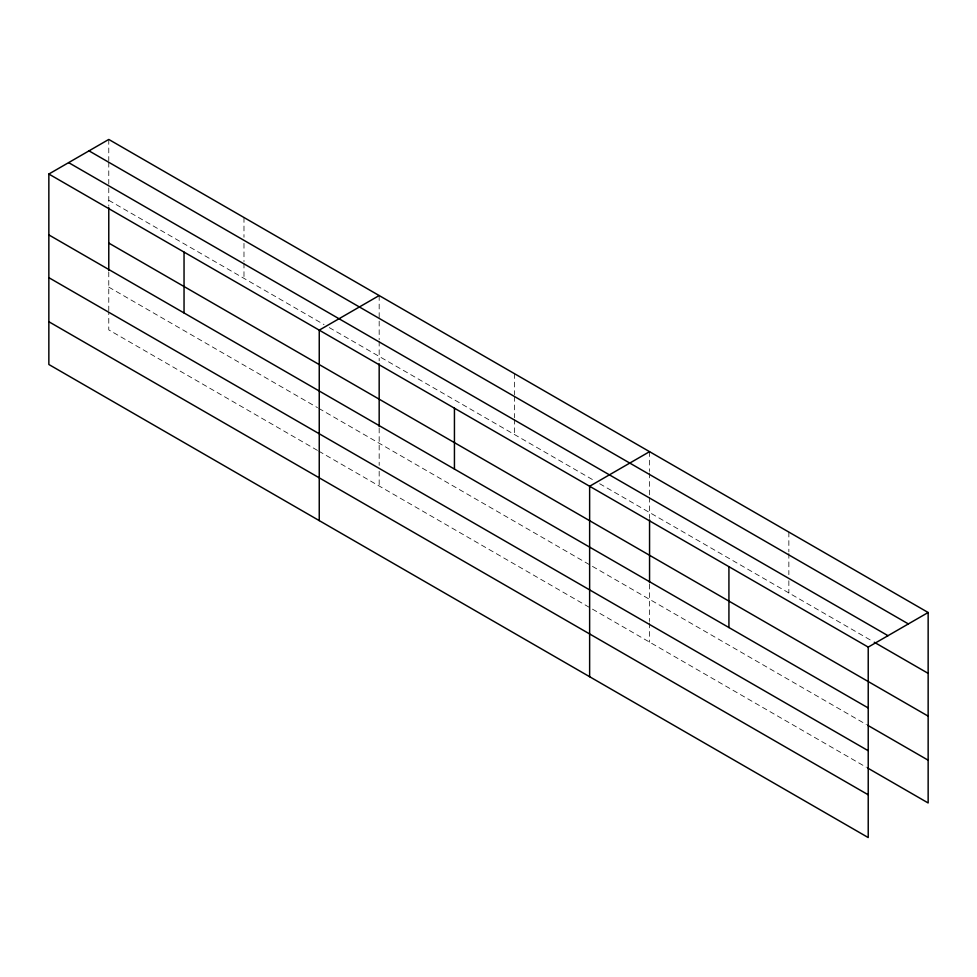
<?xml version="1.0" encoding="UTF-8"?>
<svg xmlns="http://www.w3.org/2000/svg" width="977" height="977" viewBox="0 0 977 977"><rect width="100%" height="100%" fill="white"/><g stroke="black" fill="none" stroke-linecap="round" stroke-linejoin="round"><path stroke-width="0.73" stroke-dasharray="4.88 3.66" d="M108.777 200.297L324.046 324.584M329.298 327.613L594.431 480.696M599.683 483.725L872.962 641.498M108.777 287.128L317.476 407.629M318.795 408.386L866.391 724.531M317.476 450.397L108.777 329.896L108.777 312.2M318.795 451.154L866.391 767.299M788.854 532.086L788.854 551.858M788.854 553.385L788.854 574.684M788.854 580.765L788.854 592.941M649.558 451.667L649.558 471.439M649.558 472.966L649.558 495.779M649.558 497.305L649.558 518.421M649.558 584.161L649.558 621.47M649.558 622.947L649.558 642.121M514.366 373.605L514.366 394.903M514.366 396.43L514.366 417.729M514.366 419.255L514.366 434.472M379.174 295.555L379.174 339.678M379.174 341.193L379.174 360.831M379.174 428.048L379.174 465.357M379.174 471.256L379.174 486.009M243.981 217.492L243.981 237.277M243.981 243.358L243.981 261.616M243.981 263.143L243.981 278.36M108.777 139.442L108.777 160.741M108.777 162.267L108.777 206.196M108.777 271.936L108.777 310.723"/><path stroke-width="1.47" d="M649.558 519.898L649.558 582.634M868.223 750.727L868.223 647.104L48.85 174.04L48.85 364.494L868.223 837.558L868.223 750.727L48.85 277.663M867.698 768.056L928.15 802.96L928.15 612.506L108.777 139.442L48.85 174.04M379.174 295.555L319.247 330.153L319.247 520.607M649.558 451.667L589.632 486.265L589.632 676.719M868.223 647.104L928.15 612.506M89.005 150.861L908.378 623.924M68.622 162.622L887.995 635.685M874.268 642.255L928.15 673.361M108.777 243.065L928.15 716.129M48.85 234.907L868.223 707.959M867.698 725.288L928.15 760.191M48.85 321.726L868.223 794.789M728.927 566.684L728.927 627.539M454.439 408.203L454.439 469.07M379.174 363.786L379.174 426.534M184.042 252.09L184.042 312.958M108.777 207.674L108.777 270.421"/></g></svg>
